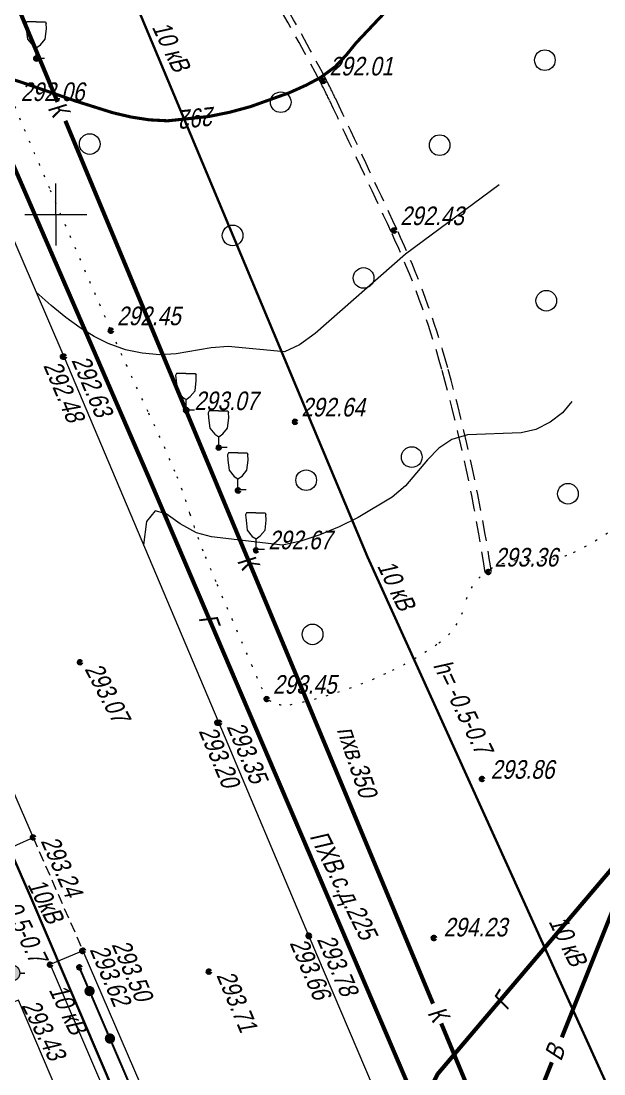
# Model space of a CAD drawing. Header units: metres. Extents: x 5191936 to 10384803, y 4968698 to 9938221.
# Drawn here: x 5192398.3 to 5192426.5, y 4968908.4 to 4968959.4 of the extents above; entities that cross this region are included whole.
import ezdxf

# ---------------------------------------------------------------- set-up
doc = ezdxf.new("R2010")
doc.units = ezdxf.units.M
for name, pattern in [('71100000a', [1, 0, -1]), ('COMMUN', [6, 5, -1]), ('DASHED', [0.75, 0.5, -0.25]), ('DASHEDX2', [1.5, 1, -0.5])]:
    doc.linetypes.add(name, pattern=pattern)
doc.layers.get('0').update_dxf_attribs({"lineweight": 18})
for name, color, linetype, lineweight in [('31252100', 7, 'Continuous', 18), ('71100000', 7, 'Continuous', 18), ('71133200', 7, 'Continuous', 18), ('82211000', 7, 'Continuous', 18), ('Commun', 7, 'Continuous', 18), ('CONTOURS-LABEL', 7, 'Continuous', 18), ('GEO_POINTS', 7, 'Continuous', 18), ('Grid', 7, 'Continuous', 18), ('Otm', 7, 'Continuous', 18), ('R_Поверхность7_CNT-MAJ', 7, 'Continuous', 18), ('R_Поверхность7_CNT-MIN', 7, 'Continuous', 18), ('Sit', 7, 'Continuous', 18), ('Text_com', 7, 'Continuous', 18), ('Us_znak', 7, 'Continuous', 18), ('Us_znak_fon', 7, 'Continuous', 18)]:
    doc.layers.add(name, color=color, linetype=linetype, lineweight=lineweight)
doc.styles.add('eskd', font='ESKD1.shx', dxfattribs={"width": 1.2, "oblique": 15})
doc.styles.get("Standard").update_dxf_attribs({"font": 'arial.ttf', "width": 0.8, "oblique": 13, "height": 0.9})
doc.linetypes.add('KABELww_500', pattern='A,0.0001,-0.4,[131,ltypeshp.shx,S=0.4,R=90,X=0.4,Y=-0.4],0.2,[131,ltypeshp.shx,S=0.2,R=90,X=0.4,Y=-0.2],3.6,[131,ltypeshp.shx,S=0.2,R=-90,X=-0.4,Y=0.2],0.2,[131,ltypeshp.shx,S=0.4,R=-90,X=-0.4,Y=0.4],-0.8,4,-0.4', length=9.6001)

# ---------------------------------------------------------------- blocks, each defined once
blk = doc.blocks.new('71133200')
for p, q in [((-0.924145, 3.560442), (-1.024145, 3.360442)), ((-1.024145, 3.360442), (-0.977382, 2.864397)), ((-0.024145, 3.560442), (-0.924145, 3.560442)), ((-0.024145, 3.560442), (0.875855, 3.560442)), ((0.875855, 3.560442), (0.958164, 3.395824)), ((0.975974, 2.864397), (0.958164, 3.395824)), ((-0.977382, 2.864397), (-0.861899, 1.88241)), ((0.861899, 1.88241), (0.975974, 2.864397)), ((-0.861899, 1.88241), (-0.374616, 1.28565)), ((-0.374616, 1.28565), (0, 1.039723)), ((0, 1.039723), (0.401375, 1.321765)), ((0, 0), (0, 1.039723)), ((0.401375, 1.321765), (0.861899, 1.88241)), ((0.8, 0), (0, 0))]:
    blk.add_line(p, q)
at = {"style": 'eskd', "oblique": 14.99997778}
blk.add_attdef('Z', (1.873004, -0.239356), '', height=2, dxfattribs=at)
blk = doc.blocks.new('*U51')
at = {"layer": '82211000', "linetype": 'Continuous', "ltscale": 0.5}
for points in [[(5192401.539, 4968912.652, 1), (5192401.737, 4968912.193, 1)], [(5192402.527, 4968910.355, 1), (5192402.725, 4968909.896, 1)]]:
    blk.add_hatch(color=256, dxfattribs=at).paths.add_polyline_path(points, flags=0)
at = {"layer": '82211000', "linetype": 'Continuous', "ltscale": 0.5, "flags": 128}
blk.add_lwpolyline([(5192401.144, 4968913.57, 0.1, 0.1, 0), (5192401.539, 4968912.652, 0, 0, 0)], format="xyseb", dxfattribs=at)
at = {"layer": '82211000', "linetype": 'Continuous', "ltscale": 0.5, "const_width": 0.1}
for points in [[(5192401.737, 4968912.193), (5192402.527, 4968910.355)], [(5192402.725, 4968909.896), (5192403.515, 4968908.059)]]:
    blk.add_lwpolyline(points, dxfattribs=at)
blk = doc.blocks.new('31252100a')
blk.add_circle((0, 0), 1)
blk = doc.blocks.new('POINT')
at = {"layer": 'Us_znak', "linetype": 'Continuous', "lineweight": -2}
h = blk.add_hatch(color=0, dxfattribs=at)
edge = h.paths.add_edge_path()
edge.add_arc((0, 0), 0.05, 0, 360)
at = {"layer": 'Us_znak_fon', "linetype": 'Continuous', "true_color": 0xffffff}
blk.add_hatch(color=7, dxfattribs=at).paths.add_polyline_path([(-0.422, 0.05, -0.346708), (-0.05, 0.422), (-0.05, 0.625), (0.05, 0.625), (0.05, 0.422, -0.346708), (0.422, 0.05), (0.625, 0.05), (0.625, -0.05), (0.422, -0.05, -0.346708), (0.05, -0.422), (0.05, -0.625), (-0.05, -0.625), (-0.05, -0.422, -0.346708), (-0.422, -0.05), (-0.625, -0.05), (-0.625, 0.05)])
at = {"layer": 'Us_znak', "color": 0, "linetype": 'Continuous', "lineweight": -2}
for p, q in [((0, 0.375), (0, 0.625)), ((-0.625, 0), (-0.375, 0)), ((0.375, 0), (0.625, 0)), ((0, -0.625), (0, -0.375))]:
    blk.add_line(p, q, dxfattribs=at)
for radius in [0.375, 0.05]:
    blk.add_circle((0, 0), radius, dxfattribs=at)
blk = doc.blocks.new('GRID')
at = {"layer": 'Grid', "color": 104}
blk.add_line((-1.5, 0), (1.5, 0), dxfattribs=at)
for points in [[(0, 0), (0, 1.5)], [(0, 0), (0, -1.5)]]:
    blk.add_lwpolyline(points, dxfattribs=at)

msp = doc.modelspace()

# ---------------------------------------------------------------- linework, layer by layer
at = {"layer": '71100000', "linetype": '71100000a', "ltscale": 0.5}
msp.add_lwpolyline([(5192398.013, 4968955.232, 0.00177), (5192399.733, 4968951.184, 0.001051), (5192402.669, 4968944.383, 0.010121), (5192404.467, 4968940.462, -0.01371), (5192405.773, 4968937.558, -0.026058), (5192406.5, 4968935.522, 0.025494), (5192407.241, 4968933.441, 0.002719), (5192407.804, 4968932.104, 0.000931), (5192409.476, 4968928.213, 0.002558), (5192409.949, 4968927.133, 0.00619), (5192410.152, 4968926.69, 0.147619), (5192410.323, 4968926.501, 0.070114), (5192410.808, 4968926.295, 0.117065), (5192411.351, 4968926.279, 0.026428), (5192413.648, 4968926.883, 0.035825), (5192416.294, 4968927.945, 0.039067), (5192418.548, 4968929.269, 0.188958), (5192419.809, 4968931.16, -0.209837), (5192421.021, 4968932.83, -0.153261), (5192422.875, 4968933.253, 0.130384), (5192425.059, 4968933.651, 0.041518), (5192426.716, 4968934.605, 0.023686)], format="xyb", dxfattribs=at)
at = {"layer": 'Commun', "color": 1, "linetype": 'KABELww_500', "lineweight": 30, "flags": 128}
msp.add_lwpolyline([(5192313.741, 4969113.03), (5192318.688, 4969101.205), (5192326.535, 4969083.027), (5192337.274, 4969058.319), (5192355.261, 4969016.032), (5192359.208, 4969007.01), (5192365.761, 4968992.071), (5192384.47, 4968949.726), (5192398.816, 4968916.917), (5192412.72, 4968884.388), (5192424.626, 4968856.733), (5192424.626, 4968856.733)], dxfattribs=at)
at = {"layer": 'Commun', "color": 4, "linetype": 'COMMUN', "ltscale": 0.7, "const_width": 0.2, "flags": 128}
msp.add_lwpolyline([(5192452.716, 4968951.05), (5192445.2, 4968949.396), (5192436.072, 4968929.142), (5192418.49, 4968908.416), (5192417.581, 4968906.66), (5192404.495, 4968937.301), (5192385.012, 4968982.233), (5192372.739, 4969011.765)], dxfattribs=at)
at = {"layer": 'Commun', "color": 1, "linetype": 'KABELww_500', "lineweight": 30, "elevation": 289.986, "flags": 128}
msp.add_lwpolyline([(5192382.466, 4969011.289), (5192415.089, 4968933.441), (5192434.818, 4968889.937), (5192496.307, 4968762.206)], dxfattribs=at)
at = {"layer": 'Commun', "color": 32, "linetype": 'COMMUN', "ltscale": 0.7, "const_width": 0.2, "elevation": 289.283, "flags": 128}
for points in [[(5192391.013, 4968977.241), (5192400.09, 4968955.446)], [(5192400.468, 4968954.537), (5192418.261, 4968911.814)], [(5192418.659, 4968910.859), (5192425.274, 4968894.976), (5192427.282, 4968900.548)]]:
    msp.add_lwpolyline(points, dxfattribs=at)
at = {"layer": 'Commun', "color": 106, "linetype": 'COMMUN', "ltscale": 0.7, "const_width": 0.2, "elevation": 285.381, "flags": 128}
for points in [[(5192424.496, 4968910.186), (5192432.374, 4968929.885)], [(5192411.09, 4968876.664), (5192424.013, 4968908.979)]]:
    msp.add_lwpolyline(points, dxfattribs=at)
at = {"layer": 'GEO_POINTS', "lineweight": 60}
for centre in [(5192399.062, 4968957.552, 291.991), (5192412.949, 4968956.468, 292.008), (5192416.372, 4968949.227, 292.434), (5192402.669, 4968944.383, 292.448), (5192400.348, 4968943.123, 292.482), (5192400.395, 4968943.125, 292.627), (5192406.313, 4968940.534, 293.068), (5192411.587, 4968939.968, 292.638), (5192407.891, 4968938.723, 292.409), (5192408.823, 4968936.647, 292.575), (5192409.699, 4968933.747, 292.665), (5192420.936, 4968932.706, 293.359), (5192401.172, 4968928.337, 293.071), (5192410.213, 4968926.553, 293.452), (5192407.824, 4968925.409, 293.204), (5192407.902, 4968925.402, 293.346), (5192420.626, 4968922.683, 293.858), (5192398.903, 4968919.859, 293.241), (5192412.241, 4968915.107, 293.784), (5192412.257, 4968915.081, 293.656), (5192418.301, 4968914.99, 294.232), (5192401.284, 4968914.366, 293.624), (5192401.318, 4968914.377, 293.5), (5192399.728, 4968913.704, 293.421), (5192401.144, 4968913.57, 293.559), (5192407.412, 4968913.367, 293.705)]:
    msp.add_circle(centre, 0.06, dxfattribs=at)
at = {"layer": 'R_Поверхность7_CNT-MAJ', "color": 32, "const_width": 0.15, "elevation": 292, "flags": 128}
msp.add_lwpolyline([(5192417.949, 4968961.918), (5192414.535, 4968958.3), (5192414.059, 4968957.711), (5192413.518, 4968957.143), (5192412.815, 4968956.629), (5192412.124, 4968956.262), (5192411.314, 4968955.896), (5192409.44, 4968955.226), (5192408.429, 4968954.951), (5192407.404, 4968954.743), (5192405.419, 4968954.535), (5192404.539, 4968954.581), (5192403.652, 4968954.717), (5192402.759, 4968954.927), (5192400.962, 4968955.492), (5192398.258, 4968956.43), (5192397.36, 4968956.695), (5192393.949, 4968958.149)], dxfattribs=at)
at = {"layer": 'R_Поверхность7_CNT-MIN', "color": 32, "flags": 128}
for points, elevation in [([(5192421.467, 4968951.436), (5192416.932, 4968948.083), (5192412.558, 4968944.249), (5192411.807, 4968943.7), (5192411.068, 4968943.356), (5192408.34, 4968943.619), (5192407.524, 4968943.542), (5192405.835, 4968943.252), (5192405.036, 4968943.211), (5192404.184, 4968943.287), (5192403.373, 4968943.459), (5192402.542, 4968943.763), (5192401.868, 4968944.1), (5192401.182, 4968944.517), (5192400.484, 4968945.014), (5192399.773, 4968945.591), (5192399.05, 4968946.247)], 292.5), ([(5192424.985, 4968940.953), (5192424.521, 4968940.406), (5192423.937, 4968939.955), (5192423.233, 4968939.598), (5192422.526, 4968939.441), (5192419.935, 4968939.342), (5192419.164, 4968939.121), (5192418.536, 4968938.697), (5192417.995, 4968938.131), (5192416.927, 4968936.87), (5192416.279, 4968936.323), (5192414.643, 4968935.346), (5192413.725, 4968934.89), (5192412.784, 4968934.494), (5192411.857, 4968934.189), (5192410.976, 4968934.003), (5192407.536, 4968934.412), (5192406.811, 4968934.594), (5192406.024, 4968935.027), (5192405.34, 4968935.52), (5192404.815, 4968935.664), (5192404.395, 4968935.142), (5192404.253, 4968934.017)], 293)]:
    msp.add_lwpolyline(points, dxfattribs=dict(at, elevation=elevation))
at = {"layer": 'Sit', "flags": 128}
for points, elevation in [([(5192357.012, 4969045.085), (5192360.686, 4969036.481), (5192365.791, 4969024.548), (5192376.42, 4968999.523), (5192384.361, 4968980.775), (5192390.592, 4968966.074), (5192395.43, 4968954.653), (5192400.395, 4968943.125), (5192407.902, 4968925.402), (5192412.241, 4968915.107)], 287.59), ([(5192382.26, 4968953.843), (5192387.134, 4968942.552), (5192392.764, 4968929.737), (5192397.328, 4968919.151), (5192398.903, 4968919.859)], 291.663), ([(5192401.318, 4968914.377), (5192399.728, 4968913.704), (5192405.13, 4968901.111), (5192417.041, 4968873.396), (5192424.784, 4968855.654)], 293.5), ([(5192401.318, 4968914.377), (5192406.569, 4968902.191), (5192411.656, 4968890.252), (5192411.656, 4968890.252)], 293.5), ([(5192408.049, 4968889.022), (5192403.316, 4968899.989), (5192398.196, 4968911.978), (5192397.966, 4968911.88)], 293.97)]:
    msp.add_lwpolyline(points, dxfattribs=dict(at, elevation=elevation))
at = {"layer": 'Sit', "linetype": 'DASHEDX2'}
for points in [[(5192382.749, 4969032.669, 0.007412), (5192385.081, 4969028.429, 0.008722), (5192387.179, 4969024.89, 0.001961), (5192388.021, 4969023.536, -0.004281), (5192388.402, 4969022.917, -0.104265), (5192389.874, 4969018.693, 0.059888), (5192391.802, 4969011.059, 0.036223), (5192393.395, 4969007.67, -0.039859), (5192394.803, 4969004.617, -0.143981), (5192395.252, 4968997.874, 0.131018), (5192395.562, 4968990.31, 0.007018), (5192396.559, 4968987.256, 0.034867), (5192396.819, 4968986.641, 0.009275), (5192397.633, 4968985.105, -0.008028), (5192398.573, 4968983.344, -0.012289), (5192401.567, 4968977.137, 0.011484), (5192404.767, 4968970.476, 0.022527), (5192408.457, 4968963.968, -0.019232), (5192412.816, 4968956.398, -0.010593), (5192413.257, 4968955.514, -0.001501), (5192416.236, 4968949.164, -0.041545), (5192418.685, 4968942.509, -0.029346), (5192420.788, 4968932.684, -0.029346)], [(5192383.014, 4969032.809, 0.007412), (5192385.341, 4969028.577, 0.008722), (5192387.434, 4969025.047, 0.001961), (5192388.275, 4969023.695, -0.004281), (5192388.659, 4969023.072, -0.104265), (5192390.172, 4969018.732, 0.059888), (5192392.082, 4969011.167, 0.036223), (5192393.657, 4969007.817, -0.039859), (5192395.085, 4969004.721, -0.143981), (5192395.545, 4968997.809, 0.131018), (5192395.849, 4968990.399, 0.007018), (5192396.843, 4968987.353, 0.034867), (5192397.086, 4968986.777, 0.009275), (5192397.896, 4968985.251, -0.008028), (5192398.84, 4968983.481, -0.012289), (5192401.841, 4968977.26, 0.011484), (5192405.034, 4968970.612, 0.022527), (5192408.712, 4968964.128, -0.019232), (5192413.082, 4968956.538, -0.010593), (5192413.528, 4968955.643, -0.001501), (5192416.508, 4968949.291, -0.041545), (5192418.974, 4968942.589, -0.029346), (5192421.084, 4968932.729, -0.029346)]]:
    msp.add_lwpolyline(points, format="xyb", dxfattribs=at)
at = {"layer": 'Sit', "flags": 128}
for points, elevation in [([(5192379.836, 4968953.817, -0.213199), (5192383.855, 4968953.151, -0.098442), (5192385.08, 4968951.939), (5192390.542, 4968939.132), (5192398.903, 4968919.859)], 291.488), ([(5192412.257, 4968915.081), (5192417.309, 4968903.186, 0.533802), (5192425.304, 4968900.195, 0.119515), (5192427.177, 4968902.905), (5192428.958, 4968907.612), (5192433.591, 4968920.829), (5192435.781, 4968926.726), (5192437.133, 4968930.267), (5192442.126, 4968944.513), (5192443.619, 4968948.254)], 293.656)]:
    msp.add_lwpolyline(points, format="xyb", dxfattribs=dict(at, elevation=elevation))
at = {"layer": 'Sit', "linetype": 'DASHED', "elevation": 291.488, "flags": 128}
msp.add_lwpolyline([(5192398.903, 4968919.859), (5192401.318, 4968914.377)], dxfattribs=at)

# ---------------------------------------------------------------- block references
at = {"layer": '31252100', "color": 7, "xscale": 0.5, "yscale": 0.5, "zscale": 0.5}
for p in [(5192423.674, 4968957.469), (5192410.892, 4968955.436), (5192401.647, 4968953.412), (5192418.583, 4968953.356), (5192408.561, 4968948.988), (5192414.9, 4968946.929), (5192423.744, 4968945.829), (5192417.233, 4968938.262), (5192412.122, 4968937.145), (5192424.79, 4968936.489), (5192412.431, 4968929.686)]:
    msp.add_blockref('31252100a', p, dxfattribs=at)
at = {"layer": '71133200', "color": 7, "xscale": 0.5, "yscale": 0.5, "zscale": 0.5}
for p in [(5192399.062, 4968957.552, 291.991), (5192406.313, 4968940.534, 293.068), (5192407.891, 4968938.723, 292.409), (5192408.823, 4968936.684, 292.575), (5192409.699, 4968933.784, 292.665)]:
    msp.add_blockref('71133200', p, dxfattribs=at)
at = {"layer": '82211000', "color": 7}
msp.add_blockref('*U51', (0, 0), dxfattribs=at)
at = {"layer": 'Grid', "color": 7, "linetype": 'Continuous'}
msp.add_blockref('GRID', (5192400, 4968950), dxfattribs=at)
at = {"layer": 'Sit', "color": 7, "linetype": 'Continuous'}
msp.add_blockref('POINT', (5192397.887, 4968913.295, 293.402), dxfattribs=at)

# ---------------------------------------------------------------- texts
at = {"layer": 'CONTOURS-LABEL', "color": 32, "oblique": 13, "width": 0.8}
msp.add_text('292', height=0.9, rotation=185.9726, dxfattribs=at).set_placement((5192407.709, 4968955.221, 292))
at = {"layer": 'Otm', "oblique": 13, "width": 0.8}
for s, p in [('292.01', (5192413.249, 4968956.728, 292.008)), ('292.06', (5192398.313, 4968955.492, 292.063)), ('292.43', (5192416.672, 4968949.487, 292.434)), ('292.45', (5192402.969, 4968944.643, 292.448)), ('293.07', (5192406.713, 4968940.534, 293.068)), ('292.64', (5192411.887, 4968940.228, 292.638)), ('292.67', (5192410.295, 4968933.801, 292.665)), ('293.36', (5192421.236, 4968932.966, 293.359)), ('293.45', (5192410.513, 4968926.813, 293.452)), ('293.86', (5192421.053, 4968922.698, 293.858)), ('294.23', (5192418.773, 4968915.066, 294.232))]:
    msp.add_text(s, height=0.9, dxfattribs=at).set_placement(p)
for s, rotation, p in [('292.63', 292.9557, (5192400.754, 4968942.95, 292.627)), ('292.48', 292.9557, (5192399.389, 4968942.697, 292.482)), ('293.07', 297.8243, (5192401.381, 4968928.011, 293.071)), ('293.35', 292.8547, (5192408.258, 4968925.227, 293.346)), ('293.20', 292.8547, (5192406.908, 4968925.011, 293.204)), ('293.24', 293.7743, (5192399.262, 4968919.689, 293.241)), ('293.78', 293.0132, (5192412.631, 4968914.931, 293.784)), ('293.62', 292.9052, (5192401.633, 4968914.437, 293.624)), ('293.50', 292.9052, (5192402.695, 4968914.68, 293.5)), ('293.66', 293.0132, (5192411.309, 4968914.753, 293.656)), ('293.71', 292.6292, (5192407.768, 4968913.19, 293.705)), ('293.43', 296.6161, (5192398.333, 4968911.728, 293.432))]:
    msp.add_text(s, height=0.9, rotation=rotation, dxfattribs=at).set_placement(p)
at = {"layer": 'Text_com', "color": 1, "oblique": 13, "width": 0.8}
for s, p in [('10 кВ ', (5192404.637, 4968959.076, 568.007)), ('10 кВ ', (5192415.538, 4968933.004, 568.007)), ('h= -0.5-0.7', (5192418.249, 4968928.189, 568.007)), ('h= -0.5-0.7', (5192396.686, 4968918.084, 568.007)), ('10 кВ ', (5192423.84, 4968915.794, 568.007)), ('10 кВ ', (5192399.649, 4968912.488, 568.007))]:
    msp.add_text(s, height=0.9, rotation=295.6548, dxfattribs=at).set_placement(p)
at = {"layer": 'Text_com', "oblique": 13, "width": 0.8}
for s, rotation, p in [('К', 300.3586, (5192399.588, 4968955.151, 286.771)), ('К', 300.3586, (5192408.755, 4968933.235, 286.771)), ('Г', 290.4382, (5192406.9, 4968930.485, 282.899)), ('пхв.350', 288.6048, (5192413.598, 4968925.072, 569.543)), ('ПХВ.с.д.225', 296.1628, (5192412.272, 4968919.913, 856.215)), ('10кВ', 296.6455, (5192398.61, 4968917.587, 278.021)), ('Г', 57.2525, (5192421.838, 4968911.447, 282.899)), ('К', 300.3586, (5192417.97, 4968911.364, 286.771)), ('В', 69.8196, (5192424.459, 4968908.988, 282.899))]:
    msp.add_text(s, height=0.9, rotation=rotation, dxfattribs=at).set_placement(p)

doc.saveas('drawing.dxf')
